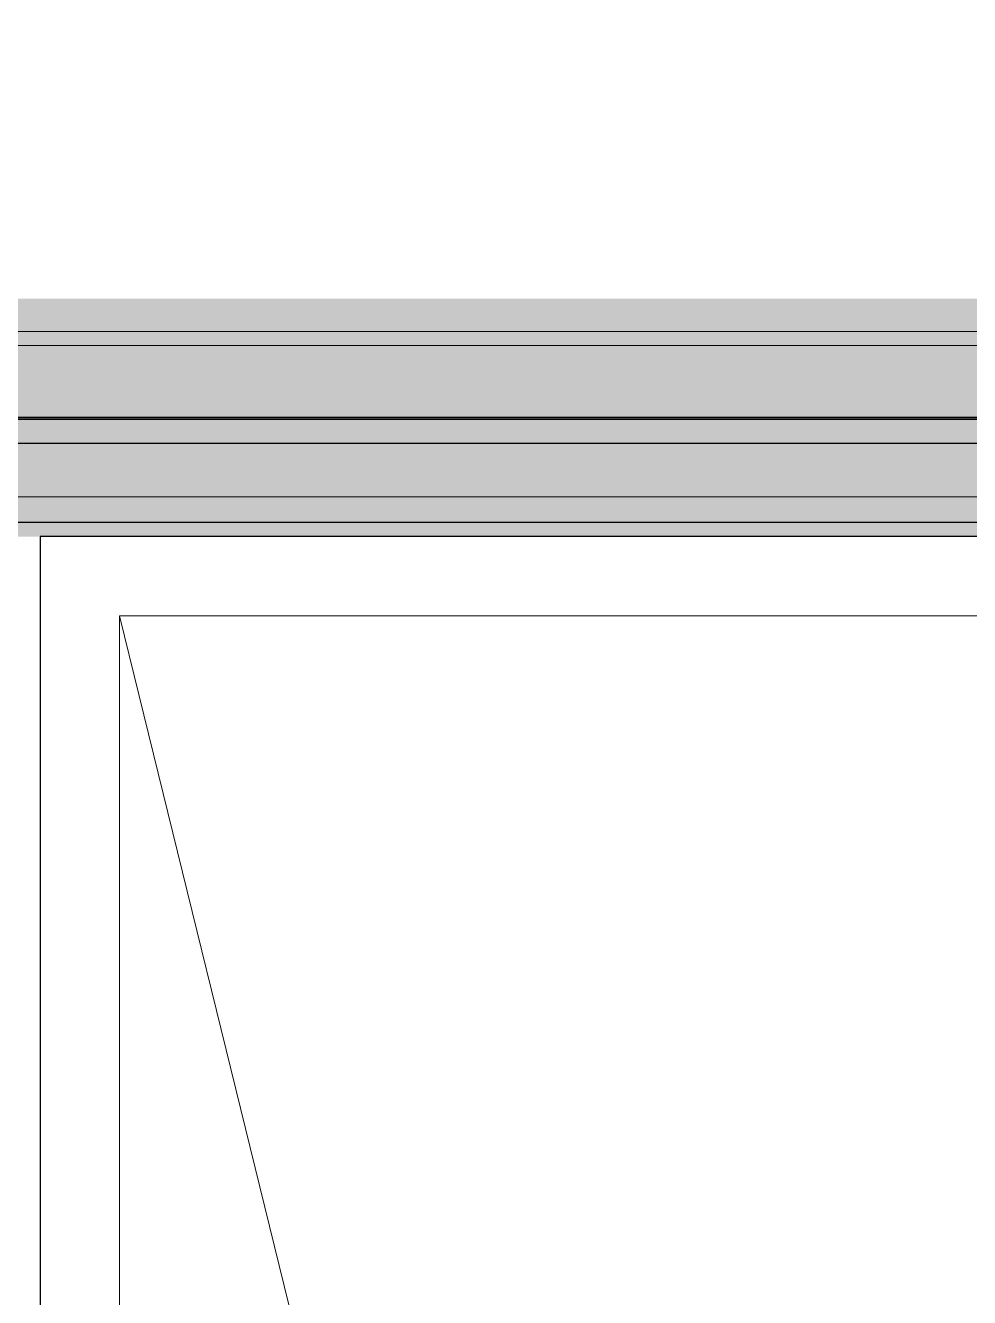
# Model space of a CAD drawing. Header units: millimetres. Extents: x 3546612 to 5615882, y 547008 to 3162891.
# Drawn here: x 5444406 to 5445598, y 2456757 to 2458363 of the extents above; entities that cross this region are included whole.
import ezdxf

# ---------------------------------------------------------------- set-up
doc = ezdxf.new("R2010")
doc.units = ezdxf.units.MM
for name, color, linetype in [('HEB-Angle joint', 1, 'Continuous'), ('XR-평면도$0$A-ELEV-PATT', 9, 'Continuous'), ('XR-평면도$0$Parking_화물', 9, 'Continuous')]:
    doc.layers.add(name, color=color, linetype=linetype)
doc.layers.add('XR-평면도$0$A-ELEV-LIN2', color=9, linetype='Continuous', lineweight=25)
doc.layers.add('XR-평면도$0$A-ELEV-LIN3', color=9, linetype='Continuous', lineweight=18)

# ---------------------------------------------------------------- blocks, each defined once
blk = doc.blocks.new('XR-평면도$0$주차구획_1')
at = {"layer": 'XR-평면도$0$A-ELEV-LIN3'}
blk.add_line((-5900, 1450), (5900, -1450), dxfattribs=at)
blk.add_lwpolyline([(-5900, 1450), (5900, 1450), (5900, -1450), (-5900, -1450)], close=True, dxfattribs=at)
at = {"layer": 'XR-평면도$0$Parking_화물'}
blk.add_lwpolyline([(-6000, 1550), (6000, 1550), (6000, -1550), (-6000, -1550)], close=True, dxfattribs=at)
blk = doc.blocks.new('XR-평면도$0$화물주차구획_1F(210411)')
at = {"xscale": -1.000000000000001}
blk.add_blockref('XR-평면도$0$주차구획_1', (12150544, 751313.4), dxfattribs=at)
blk = doc.blocks.new('XR-평면도$0$범퍼_1')
at = {"layer": 'XR-평면도$0$A-ELEV-PATT', "ltscale": 0.002}
h = blk.add_hatch(dxfattribs=at)
h.set_pattern_fill('AR-SAND', color=256, angle=180, style=0)
h.set_pattern_definition([(217.5, (21376290.81, -50954928.292), (1.600031296, -48.941323733), [0, -38.608, 0, -43.18, 0, -41.275]), (187.5, (21376290.81, -50954928.29), (-44.95232831, -71.68251006), [0, -20.828, 0, -34.798, 0, -13.335]), (147.5, (21376322.05, -50954928.292), (-79.099237024, -0.143718468), [0, -12.7, 0, -45.72, 0, -59.69]), (137.5, (21376322.05, -50954928.29), (-76.35564525, -22.292932326), [0, -6.35, 0, -29.972, 0, -34.29])])
edge = h.paths.add_edge_path()
edge.add_arc((-4693.7, 123.7), 8.33, 90, 180)
edge.add_line((-4702, 123.7), (-4702, 32))
edge.add_line((-4702, 32), (5694, 32))
edge.add_line((5694, 32), (5694, 123.7))
edge.add_arc((5685.7, 123.7), 8.33, 0, 90)
edge.add_line((5685.7, 132), (-4693.7, 132))
h = blk.add_hatch(dxfattribs=at)
h.set_pattern_fill('AR-HBONE', color=256, scale=0.1, angle=180, style=0)
h.set_pattern_definition([(225, (21375357.164, -50954683.464), (-1e-14, -14.3684097937), [30.48, -10.16]), (315, (21375349.98, -50954690.648), (-1e-14, -14.3684097937), [30.48, -10.16])])
h.paths.add_polyline_path([(-4702, 32), (5694, 32), (5694, 2), (-4702, 2)])
at = {"layer": 'XR-평면도$0$A-ELEV-LIN3'}
blk.add_line((-4400, 0), (4400, 0), dxfattribs=at)
at = {"layer": 'XR-평면도$0$A-ELEV-PATT'}
for p, q in [((-4693.7, 132), (5685.7, 132)), ((-4702, 32), (5694, 32))]:
    blk.add_line(p, q, dxfattribs=at)
at = {"layer": 'XR-평면도$0$A-ELEV-PATT', "ltscale": 0.002}
blk.add_lwpolyline([(5694, 52), (5696, 52), (5696, 0), (-4704, 0), (-4704, 52), (-4702, 52), (-4702, 2), (5694, 2)], close=True, dxfattribs=at)
at = {"layer": 'XR-평면도$0$A-ELEV-PATT'}
blk.add_lwpolyline([(-4702, 32), (-4702, 2), (5694, 2), (5694, 32)], dxfattribs=at)
blk = doc.blocks.new('XR-평면도$0$스크린+범퍼_기준층(210318)')
at = {"layer": 'XR-평면도$0$A-ELEV-LIN3', "linetype": 'Continuous'}
blk.add_lwpolyline([(408.8, -619.5), (408.8, -10380.5), (391.3, -10380.5), (391.3, -619.5)], dxfattribs=at)
at = {"rotation": 270}
blk.add_blockref('XR-평면도$0$범퍼_1', (500, -5004), dxfattribs=at)

msp = doc.modelspace()

# ---------------------------------------------------------------- linework, layer by layer
at = {"layer": 'HEB-Angle joint', "const_width": 300}
msp.add_lwpolyline([(5427097.8, 2494208), (5499075, 2494208), (5499075, 2457867.6), (5427097.8, 2457867.6)], close=True, dxfattribs=at)
at = {"layer": 'XR-평면도$0$A-ELEV-LIN2'}
msp.add_line((5444075, 2457867.6), (5454075, 2457867.6), dxfattribs=at)
msp.add_line((5444075, 2457867.6), (5454075, 2457867.6), dxfattribs=at)
msp.add_line((5444075, 2457867.6), (5454075, 2457867.6), dxfattribs=at)
at = {"layer": 'XR-평면도$0$A-ELEV-LIN3'}
for points in [[(5433125, 2445467.6), (5443025, 2445467.6), (5443025, 2444867.6), (5444125, 2444867.6), (5444125, 2446367.6), (5443025, 2446367.6), (5443025, 2457867.6), (5483675, 2457867.6), (5483675, 2450867.6), (5488125, 2450867.6), (5488125, 2446367.6), (5487025, 2446367.6), (5487025, 2444867.6), (5488125, 2444867.6), (5488125, 2445467.6), (5498175, 2445467.6), (5498175, 2444867.6), (5498475, 2444867.6), (5498475, 2430167.6)], [(5433125, 2445467.6), (5443025, 2445467.6), (5443025, 2444867.6), (5444125, 2444867.6), (5444125, 2446367.6), (5443025, 2446367.6), (5443025, 2457867.6), (5483675, 2457867.6), (5483675, 2450867.6), (5488125, 2450867.6), (5488125, 2446367.6), (5487025, 2446367.6), (5487025, 2444867.6), (5488125, 2444867.6), (5488125, 2445467.6), (5498175, 2445467.6), (5498175, 2444867.6), (5498475.1, 2444867.6), (5498475.1, 2430167.6)], [(5433125, 2445467.6), (5443025, 2445467.6), (5443025, 2444867.6), (5444125, 2444867.6), (5444125, 2446367.6), (5443025, 2446367.6), (5443025, 2457867.6), (5483675, 2457867.6), (5483675, 2450867.6), (5488125, 2450867.6), (5488125, 2446367.6), (5487025, 2446367.6), (5487025, 2444867.6), (5488125, 2444867.6), (5488125, 2445467.6), (5498175, 2445467.6), (5498175, 2444867.6), (5498475.1, 2444867.6), (5498475.1, 2430167.6)], [(5431925, 2444767.6), (5433225, 2444767.6), (5433225, 2445367.6), (5442925, 2445367.6), (5442925, 2444767.6), (5444225, 2444767.6), (5444225, 2446467.6), (5443125, 2446467.6), (5443125, 2457767.6), (5483575, 2457767.6), (5483575, 2450767.6), (5488025, 2450767.6), (5488025, 2446467.6), (5486925, 2446467.6), (5486925, 2444767.6), (5488225, 2444767.6), (5488225, 2445367.6), (5498075, 2445367.6), (5498075, 2444767.6), (5498375, 2444767.6), (5498375, 2430267.6)], [(5431925, 2444767.6), (5433225, 2444767.6), (5433225, 2445367.6), (5442925, 2445367.6), (5442925, 2444767.6), (5444225, 2444767.6), (5444225, 2446467.6), (5443125, 2446467.6), (5443125, 2457767.6), (5483575, 2457767.6), (5483575, 2450767.6), (5488025, 2450767.6), (5488025, 2446467.6), (5486925, 2446467.6), (5486925, 2444767.6), (5488225, 2444767.6), (5488225, 2445367.6), (5498075, 2445367.6), (5498075, 2444767.6), (5498375.1, 2444767.6), (5498375.1, 2430267.6)], [(5431925, 2444767.6), (5433225, 2444767.6), (5433225, 2445367.6), (5442925, 2445367.6), (5442925, 2444767.6), (5444225, 2444767.6), (5444225, 2446467.6), (5443125, 2446467.6), (5443125, 2457767.6), (5483575, 2457767.6), (5483575, 2450767.6), (5488025, 2450767.6), (5488025, 2446467.6), (5486925, 2446467.6), (5486925, 2444767.6), (5488225, 2444767.6), (5488225, 2445367.6), (5498075, 2445367.6), (5498075, 2444767.6), (5498375.1, 2444767.6), (5498375.1, 2430267.6)]]:
    msp.add_lwpolyline(points, dxfattribs=at)

# ---------------------------------------------------------------- block references
at = {"xscale": -1, "rotation": 90}
msp.add_blockref('XR-평면도$0$스크린+범퍼_기준층(210318)', (5443575, 2458367.6), dxfattribs=at)
msp.add_blockref('XR-평면도$0$스크린+범퍼_기준층(210318)', (5443575, 2458367.6), dxfattribs=at)
msp.add_blockref('XR-평면도$0$스크린+범퍼_기준층(210318)', (5443575, 2458367.6), dxfattribs=at)
at = {"color": 2, "rotation": 90}
msp.add_blockref('XR-평면도$0$화물주차구획_1F(210411)', (6197288.4, -9698826.4), dxfattribs=at)
msp.add_blockref('XR-평면도$0$화물주차구획_1F(210411)', (6197288.4, -9698826.4), dxfattribs=at)
msp.add_blockref('XR-평면도$0$화물주차구획_1F(210411)', (6197288.4, -9698826.4), dxfattribs=at)

doc.saveas('drawing.dxf')
